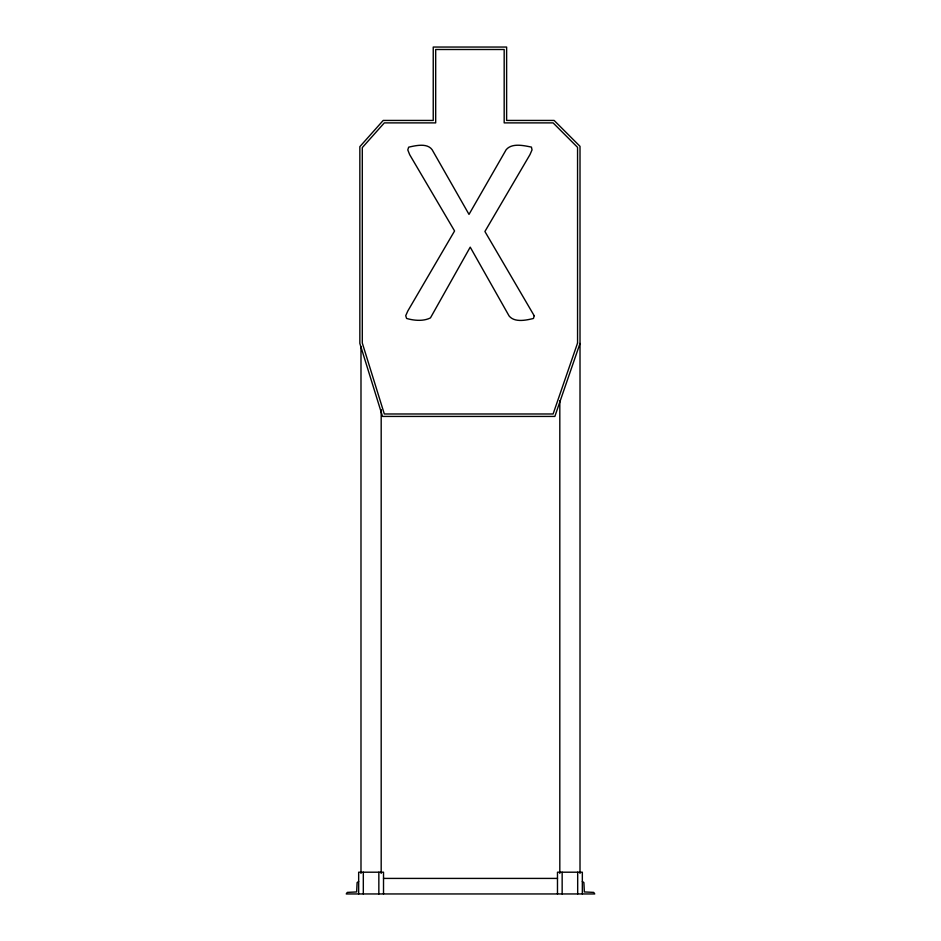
<?xml version="1.0" encoding="UTF-8"?>
<svg xmlns="http://www.w3.org/2000/svg" width="941" height="941" viewBox="0 0 941 941"><rect width="100%" height="100%" fill="white"/><g stroke="black" fill="none" stroke-linecap="round" stroke-linejoin="round"><path stroke-width="1.41" d="M580.009 343.453L554.849 416.428L382.517 416.428L359.85 343.418L359.85 146.667L383.21 120.436L433.236 120.436L433.236 47.05L506.623 47.05L506.623 120.436L554.12 120.436L580.009 146.337L580.009 873.401M383.516 878.412L557.484 878.412M358.662 881.529L357.11 882.564L356.651 891.939L347.276 892.397L346.229 893.95L594.771 893.95L593.724 892.397L584.349 891.939L583.89 882.564L582.338 881.529M582.338 893.95L582.338 872.201L557.484 872.201L557.484 893.95M577.68 872.201L577.68 893.95M562.153 872.201L562.153 893.95M559.813 400.784L559.813 873.401M383.516 893.95L383.516 872.201L358.662 872.201L358.662 893.95M381.187 409.594L381.187 873.401M378.847 872.201L378.847 893.95M363.32 872.201L363.32 893.95M360.991 346.476L360.991 873.401M534.17 315.705L533.5 318.446C526.125 320.269 514.586 322.763 509.105 315.976L470.218 247.142L430.449 317.905C423.309 321.481 414.064 320.622 406.594 318.446L405.724 315.705L407.794 311.024L454.574 230.968L409.664 154.653L407.794 149.901L408.665 147.161C415.781 145.596 427.085 142.773 432.119 149.701L469.006 214.395L506.164 149.701C511.939 142.773 523.714 145.549 531.43 147.102L532.03 149.901L529.959 154.653L484.909 231.498L534.17 315.705M577.562 343.042L553.108 413.981L384.316 413.981L362.297 343.042L362.297 147.596L384.316 122.883L435.683 122.883L435.683 49.497L504.176 49.497L504.176 122.883L553.108 122.883L577.562 147.349L577.562 343.042"/></g></svg>
